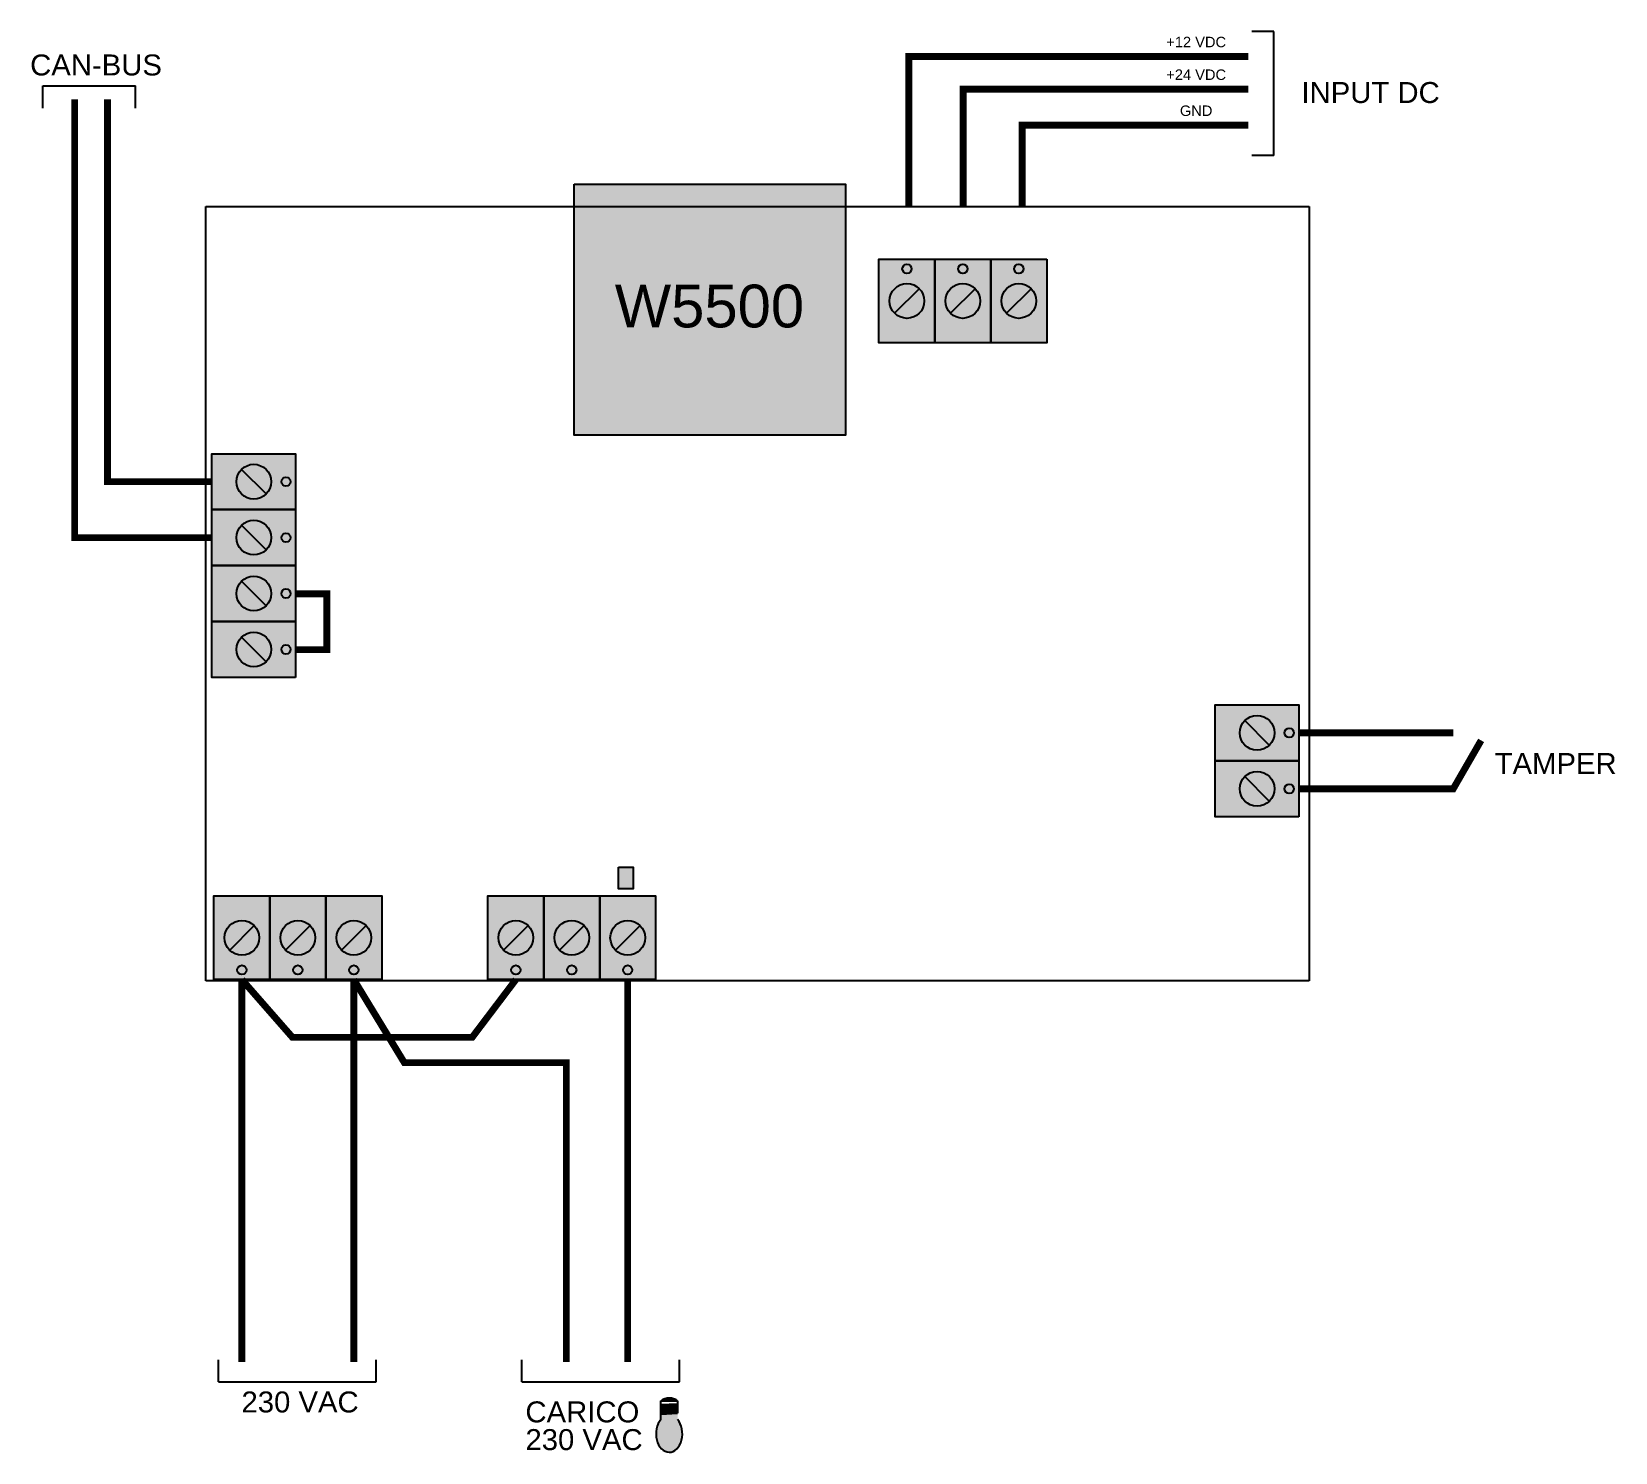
# Model space of a CAD drawing. Header units: millimetres. Extents: x 1880.3 to 1898.8, y 1989.1 to 2005.7.
import ezdxf

# ---------------------------------------------------------------- set-up
doc = ezdxf.new("R2010")
doc.units = ezdxf.units.MM
doc.styles.get("Standard").update_dxf_attribs({"font": 'arial.ttf'})
picture_1 = doc.add_image_def('image1.jpg', size_in_pixel=(1106, 776))

msp = doc.modelspace()

# ---------------------------------------------------------------- hatches: boundary and pattern name
at = {"true_color": 0x636466}
h = msp.add_hatch(color=251, dxfattribs=at)
h.dxf.hatch_style = 1
h.paths.add_polyline_path([(1889.785, 2003.92), (1886.613, 2003.92), (1886.613, 2003.658), (1889.785, 2003.658)])
h.paths.add_polyline_path([(1889.785, 2003.658), (1886.613, 2003.658), (1886.613, 2000.983), (1889.785, 2000.983)])
h = msp.add_hatch(color=3)
h.dxf.hatch_style = 1
h.paths.add_polyline_path([(1890.828, 2002.064), (1890.828, 2003.042), (1890.175, 2003.042), (1890.175, 2002.064)])
h.paths.add_polyline_path([(1890.299, 2002.553, -1), (1890.704, 2002.553, -1)], flags=16)
h = msp.add_hatch(color=3)
h.dxf.hatch_style = 1
h.paths.add_polyline_path([(1891.482, 2002.064), (1891.482, 2003.042), (1890.828, 2003.042), (1890.828, 2002.064)])
h.paths.add_polyline_path([(1890.953, 2002.553, -1), (1891.358, 2002.553, -1)], flags=16)
h = msp.add_hatch(color=3)
h.dxf.hatch_style = 1
h.paths.add_polyline_path([(1892.136, 2002.064), (1892.136, 2003.042), (1891.482, 2003.042), (1891.482, 2002.064)])
h.paths.add_polyline_path([(1891.607, 2002.553, -1), (1892.012, 2002.553, -1)], flags=16)
h = msp.add_hatch(color=251, dxfattribs=at)
h.dxf.hatch_style = 1
h.paths.add_polyline_path([(1890.645, 2002.696), (1890.358, 2002.41, 0.198912), (1890.502, 2002.35, 0.668179)])
h.paths.add_polyline_path([(1890.645, 2002.696, 0.198912), (1890.502, 2002.756, 0.668179), (1890.358, 2002.41)])
h = msp.add_hatch(color=251, dxfattribs=at)
h.dxf.hatch_style = 1
h.paths.add_polyline_path([(1891.299, 2002.696), (1891.012, 2002.41, 0.198912), (1891.155, 2002.35, 0.668179)])
h.paths.add_polyline_path([(1891.299, 2002.696, 0.198912), (1891.155, 2002.756, 0.668179), (1891.012, 2002.41)])
h = msp.add_hatch(color=251, dxfattribs=at)
h.dxf.hatch_style = 1
h.paths.add_polyline_path([(1891.953, 2002.696), (1891.666, 2002.41, 0.198912), (1891.809, 2002.35, 0.668179)])
h.paths.add_polyline_path([(1891.953, 2002.696, 0.198912), (1891.809, 2002.756, 0.668179), (1891.666, 2002.41)])
h = msp.add_hatch(color=3)
h.dxf.hatch_style = 1
h.paths.add_polyline_path([(1882.378, 2000.114), (1883.357, 2000.114), (1883.357, 2000.768), (1882.378, 2000.768)])
h.paths.add_polyline_path([(1882.665, 2000.441, -1), (1883.07, 2000.441, -1)], flags=16)
h = msp.add_hatch(color=251, dxfattribs=at)
h.dxf.hatch_style = 1
h.paths.add_polyline_path([(1883.011, 2000.298), (1882.724, 2000.584, 0.198912), (1882.665, 2000.441, 0.668179)])
h.paths.add_polyline_path([(1883.011, 2000.298, 0.198912), (1883.07, 2000.441, 0.668179), (1882.724, 2000.584)])
h = msp.add_hatch(color=3)
h.dxf.hatch_style = 1
h.paths.add_polyline_path([(1882.378, 1999.46), (1883.357, 1999.46), (1883.357, 2000.114), (1882.378, 2000.114)])
h.paths.add_polyline_path([(1882.665, 1999.787, -1), (1883.07, 1999.787, -1)], flags=16)
h = msp.add_hatch(color=251, dxfattribs=at)
h.dxf.hatch_style = 1
h.paths.add_polyline_path([(1883.011, 1999.644), (1882.724, 1999.931, 0.198912), (1882.665, 1999.787, 0.668179)])
h.paths.add_polyline_path([(1883.011, 1999.644, 0.198912), (1883.07, 1999.787, 0.668179), (1882.724, 1999.931)])
h = msp.add_hatch(color=3)
h.dxf.hatch_style = 1
h.paths.add_polyline_path([(1882.378, 1998.807), (1883.357, 1998.807), (1883.357, 1999.46), (1882.378, 1999.46)])
h.paths.add_polyline_path([(1882.665, 1999.133, -1), (1883.07, 1999.133, -1)], flags=16)
h = msp.add_hatch(color=251, dxfattribs=at)
h.dxf.hatch_style = 1
h.paths.add_polyline_path([(1883.011, 1998.99), (1882.724, 1999.277, 0.198912), (1882.665, 1999.133, 0.668179)])
h.paths.add_polyline_path([(1883.011, 1998.99, 0.198912), (1883.07, 1999.133, 0.668179), (1882.724, 1999.277)])
h = msp.add_hatch(color=3)
h.dxf.hatch_style = 1
h.paths.add_polyline_path([(1882.378, 1998.153), (1883.357, 1998.153), (1883.357, 1998.807), (1882.378, 1998.807)])
h.paths.add_polyline_path([(1882.665, 1998.48, -1), (1883.07, 1998.48, -1)], flags=16)
h = msp.add_hatch(color=251, dxfattribs=at)
h.dxf.hatch_style = 1
h.paths.add_polyline_path([(1883.011, 1998.336), (1882.724, 1998.623, 0.198912), (1882.665, 1998.48, 0.668179)])
h.paths.add_polyline_path([(1883.011, 1998.336, 0.198912), (1883.07, 1998.48, 0.668179), (1882.724, 1998.623)])
h = msp.add_hatch(color=3)
h.dxf.hatch_style = 1
h.paths.add_polyline_path([(1894.104, 1997.178), (1895.083, 1997.178), (1895.083, 1997.832), (1894.104, 1997.832)])
h.paths.add_polyline_path([(1894.391, 1997.505, -1), (1894.796, 1997.505, -1)], flags=16)
h = msp.add_hatch(color=251, dxfattribs=at)
h.dxf.hatch_style = 1
h.paths.add_polyline_path([(1894.737, 1997.361), (1894.45, 1997.648, 0.198912), (1894.391, 1997.505, 0.668179)])
h.paths.add_polyline_path([(1894.737, 1997.361, 0.198912), (1894.796, 1997.505, 0.668179), (1894.45, 1997.648)])
h = msp.add_hatch(color=3)
h.dxf.hatch_style = 1
h.paths.add_polyline_path([(1894.104, 1996.524), (1895.083, 1996.524), (1895.083, 1997.178), (1894.104, 1997.178)])
h.paths.add_polyline_path([(1894.391, 1996.851, -1), (1894.796, 1996.851, -1)], flags=16)
h = msp.add_hatch(color=251, dxfattribs=at)
h.dxf.hatch_style = 1
h.paths.add_polyline_path([(1894.737, 1996.707), (1894.45, 1996.994, 0.198912), (1894.391, 1996.851, 0.668179)])
h.paths.add_polyline_path([(1894.737, 1996.707, 0.198912), (1894.796, 1996.851, 0.668179), (1894.45, 1996.994)])
at = {"true_color": 0x136734}
h = msp.add_hatch(color=116, dxfattribs=at)
h.dxf.hatch_style = 1
h.paths.add_polyline_path([(1887.13, 1995.681), (1887.302, 1995.681), (1887.302, 1995.936), (1887.13, 1995.936)])
h = msp.add_hatch(color=3)
h.dxf.hatch_style = 1
h.paths.add_polyline_path([(1882.402, 1995.6), (1882.402, 1994.621), (1883.056, 1994.621), (1883.056, 1995.6)])
h.paths.add_polyline_path([(1882.932, 1995.11, -1), (1882.527, 1995.11, -1)], flags=16)
h = msp.add_hatch(color=3)
h.dxf.hatch_style = 1
h.paths.add_polyline_path([(1883.056, 1995.6), (1883.056, 1994.621), (1883.71, 1994.621), (1883.71, 1995.6)])
h.paths.add_polyline_path([(1883.586, 1995.11, -1), (1883.181, 1995.11, -1)], flags=16)
h = msp.add_hatch(color=3)
h.dxf.hatch_style = 1
h.paths.add_polyline_path([(1883.71, 1995.6), (1883.71, 1994.621), (1884.364, 1994.621), (1884.364, 1995.6)])
h.paths.add_polyline_path([(1884.24, 1995.11, -1), (1883.834, 1995.11, -1)], flags=16)
h = msp.add_hatch(color=3)
h.dxf.hatch_style = 1
h.paths.add_polyline_path([(1885.604, 1995.6), (1885.604, 1994.621), (1886.258, 1994.621), (1886.258, 1995.6)])
h.paths.add_polyline_path([(1886.133, 1995.11, -1), (1885.728, 1995.11, -1)], flags=16)
h = msp.add_hatch(color=3)
h.dxf.hatch_style = 1
h.paths.add_polyline_path([(1886.258, 1995.6), (1886.258, 1994.621), (1886.911, 1994.621), (1886.911, 1995.6)])
h.paths.add_polyline_path([(1886.787, 1995.11, -1), (1886.382, 1995.11, -1)], flags=16)
h = msp.add_hatch(color=3)
h.dxf.hatch_style = 1
h.paths.add_polyline_path([(1886.911, 1995.6), (1886.911, 1994.621), (1887.565, 1994.621), (1887.565, 1995.6)])
h.paths.add_polyline_path([(1887.441, 1995.11, -1), (1887.036, 1995.11, -1)], flags=16)
at = {"true_color": 0x636466}
h = msp.add_hatch(color=251, dxfattribs=at)
h.dxf.hatch_style = 1
h.paths.add_polyline_path([(1882.586, 1994.967), (1882.873, 1995.254, 0.198912), (1882.729, 1995.313, 0.668179)])
h.paths.add_polyline_path([(1882.586, 1994.967, 0.198912), (1882.729, 1994.908, 0.668179), (1882.873, 1995.254)])
h = msp.add_hatch(color=251, dxfattribs=at)
h.dxf.hatch_style = 1
h.paths.add_polyline_path([(1883.24, 1994.967), (1883.526, 1995.254, 0.198912), (1883.383, 1995.313, 0.668179)])
h.paths.add_polyline_path([(1883.24, 1994.967, 0.198912), (1883.383, 1994.908, 0.668179), (1883.526, 1995.254)])
h = msp.add_hatch(color=251, dxfattribs=at)
h.dxf.hatch_style = 1
h.paths.add_polyline_path([(1883.894, 1994.967), (1884.18, 1995.254, 0.198912), (1884.037, 1995.313, 0.668179)])
h.paths.add_polyline_path([(1883.894, 1994.967, 0.198912), (1884.037, 1994.908, 0.668179), (1884.18, 1995.254)])
h = msp.add_hatch(color=251, dxfattribs=at)
h.dxf.hatch_style = 1
h.paths.add_polyline_path([(1885.787, 1994.967), (1886.074, 1995.254, 0.198912), (1885.931, 1995.313, 0.668179)])
h.paths.add_polyline_path([(1885.787, 1994.967, 0.198912), (1885.931, 1994.908, 0.668179), (1886.074, 1995.254)])
h = msp.add_hatch(color=251, dxfattribs=at)
h.dxf.hatch_style = 1
h.paths.add_polyline_path([(1886.441, 1994.967), (1886.728, 1995.254, 0.198912), (1886.584, 1995.313, 0.668179)])
h.paths.add_polyline_path([(1886.441, 1994.967, 0.198912), (1886.584, 1994.908, 0.668179), (1886.728, 1995.254)])
h = msp.add_hatch(color=251, dxfattribs=at)
h.dxf.hatch_style = 1
h.paths.add_polyline_path([(1887.095, 1994.967), (1887.382, 1995.254, 0.198912), (1887.238, 1995.313, 0.668179)])
h.paths.add_polyline_path([(1887.095, 1994.967, 0.198912), (1887.238, 1994.908, 0.668179), (1887.382, 1995.254)])
h = msp.add_hatch(color=7)
h.dxf.hatch_style = 1
h.paths.add_polyline_path([(1887.822, 1989.698, 0.31034), (1887.626, 1989.698)])
at = {"true_color": 0xf8d731}
h = msp.add_hatch(color=40, dxfattribs=at)
h.dxf.hatch_style = 1
edge = h.paths.add_edge_path()
edge.add_ellipse((1887.723, 1989.313), major_axis=(0, 0.216), ratio=0.713411, start_angle=38.964, end_angle=320.1875)
edge.add_line((1887.822, 1989.479), (1887.822, 1989.553))
edge.add_line((1887.822, 1989.553), (1887.626, 1989.541))
edge.add_line((1887.626, 1989.541), (1887.626, 1989.481))

# ---------------------------------------------------------------- linework, layer by layer
for p, q in [((1894.791, 2005.701), (1894.533, 2005.701)), ((1894.791, 2004.253), (1894.791, 2005.701)), ((1880.404, 2004.807), (1880.404, 2005.066)), ((1880.404, 2005.066), (1881.487, 2005.066)), ((1881.487, 2004.807), (1881.487, 2005.066)), ((1894.791, 2004.253), (1894.533, 2004.253)), ((1890.645, 2002.696), (1890.358, 2002.41)), ((1891.299, 2002.696), (1891.012, 2002.41)), ((1891.953, 2002.696), (1891.666, 2002.41)), ((1883.011, 2000.298), (1882.724, 2000.584)), ((1883.011, 1999.644), (1882.724, 1999.931)), ((1883.011, 1998.99), (1882.724, 1999.277)), ((1883.011, 1998.336), (1882.724, 1998.623)), ((1894.737, 1997.361), (1894.45, 1997.648)), ((1894.737, 1996.707), (1894.45, 1996.994)), ((1882.586, 1994.967), (1882.873, 1995.254)), ((1883.24, 1994.967), (1883.526, 1995.254)), ((1883.894, 1994.967), (1884.18, 1995.254)), ((1885.787, 1994.967), (1886.074, 1995.254)), ((1886.441, 1994.967), (1886.728, 1995.254)), ((1887.095, 1994.967), (1887.382, 1995.254)), ((1882.454, 1989.919), (1882.454, 1990.177)), ((1884.298, 1989.919), (1884.298, 1990.177)), ((1886, 1989.919), (1886, 1990.177)), ((1887.844, 1989.919), (1887.844, 1990.177)), ((1882.454, 1989.919), (1884.298, 1989.919)), ((1886, 1989.919), (1887.844, 1989.919)), ((1887.626, 1989.481), (1887.626, 1989.698)), ((1887.626, 1989.698), (1887.822, 1989.698)), ((1887.626, 1989.653), (1887.822, 1989.664)), ((1887.626, 1989.634), (1887.822, 1989.645)), ((1887.626, 1989.615), (1887.822, 1989.627)), ((1887.626, 1989.597), (1887.822, 1989.608)), ((1887.822, 1989.698), (1887.822, 1989.553)), ((1887.626, 1989.578), (1887.822, 1989.59)), ((1887.626, 1989.56), (1887.822, 1989.571)), ((1887.626, 1989.541), (1887.822, 1989.553))]:
    msp.add_line(p, q)
at = {"color": 1, "const_width": 0.08}
for points in [[(1890.523, 2003.658), (1890.523, 2005.41), (1894.492, 2005.41)], [(1895.083, 1997.505), (1896.887, 1997.505)], [(1895.083, 1996.851), (1896.887, 1996.851), (1897.213, 1997.417)]]:
    msp.add_lwpolyline(points, dxfattribs=at)
at = {"color": 40, "true_color": 0xf8d731, "const_width": 0.08}
msp.add_lwpolyline([(1891.159, 2003.658), (1891.159, 2005.028), (1894.492, 2005.028)], dxfattribs=at)
at = {"color": 244, "true_color": 0x991b1e, "const_width": 0.08}
msp.add_lwpolyline([(1880.775, 2004.911), (1880.775, 1999.787), (1882.378, 1999.787)], dxfattribs=at)
at = {"color": 5, "const_width": 0.08}
for points in [[(1881.159, 2004.911), (1881.159, 2000.441), (1882.378, 2000.441)], [(1884.037, 1994.621), (1884.037, 1990.151), (1884.037, 1990.151)], [(1884.037, 1994.621), (1884.627, 1993.651), (1886.52, 1993.651), (1886.52, 1990.151), (1886.52, 1990.151)]]:
    msp.add_lwpolyline(points, dxfattribs=at)
at = {"const_width": 0.08}
for points in [[(1891.848, 2003.658), (1891.848, 2004.607), (1894.492, 2004.607)], [(1882.729, 1994.621), (1883.319, 1993.947), (1885.421, 1993.947), (1885.931, 1994.621)], [(1887.238, 1994.621), (1887.238, 1990.151)]]:
    msp.add_lwpolyline(points, dxfattribs=at)
for points in [[(1886.613, 2003.92), (1889.785, 2003.92), (1889.785, 2000.983), (1886.613, 2000.983)], [(1890.828, 2003.042), (1890.828, 2002.064), (1890.175, 2002.064), (1890.175, 2003.042)], [(1891.482, 2003.042), (1891.482, 2002.064), (1890.828, 2002.064), (1890.828, 2003.042)], [(1892.136, 2003.042), (1892.136, 2002.064), (1891.482, 2002.064), (1891.482, 2003.042)], [(1883.357, 2000.114), (1882.378, 2000.114), (1882.378, 2000.768), (1883.357, 2000.768)], [(1883.357, 1999.46), (1882.378, 1999.46), (1882.378, 2000.114), (1883.357, 2000.114)], [(1883.357, 1998.807), (1882.378, 1998.807), (1882.378, 1999.46), (1883.357, 1999.46)], [(1883.357, 1998.153), (1882.378, 1998.153), (1882.378, 1998.807), (1883.357, 1998.807)], [(1895.083, 1997.178), (1894.104, 1997.178), (1894.104, 1997.832), (1895.083, 1997.832)], [(1895.083, 1996.524), (1894.104, 1996.524), (1894.104, 1997.178), (1895.083, 1997.178)], [(1882.402, 1994.621), (1882.402, 1995.6), (1883.056, 1995.6), (1883.056, 1994.621)], [(1883.056, 1994.621), (1883.056, 1995.6), (1883.71, 1995.6), (1883.71, 1994.621)], [(1883.71, 1994.621), (1883.71, 1995.6), (1884.364, 1995.6), (1884.364, 1994.621)], [(1885.604, 1994.621), (1885.604, 1995.6), (1886.258, 1995.6), (1886.258, 1994.621)], [(1886.258, 1994.621), (1886.258, 1995.6), (1886.911, 1995.6), (1886.911, 1994.621)], [(1886.911, 1994.621), (1886.911, 1995.6), (1887.565, 1995.6), (1887.565, 1994.621)]]:
    msp.add_lwpolyline(points, close=True)
at = {"color": 6}
for points in [[(1883.357, 1999.131, 0.08, 0.08, 0), (1883.722, 1999.131, 0.03, 0.03, 0)], [(1883.722, 1999.171, 0.08, 0.08, 0), (1883.722, 1998.437, 0.03, 0.03, 0)], [(1883.357, 1998.478, 0.08, 0.08, 0), (1883.722, 1998.478, 0.03, 0.03, 0)]]:
    msp.add_lwpolyline(points, format="xyseb", dxfattribs=at)
at = {"color": 116, "true_color": 0x136734}
msp.add_lwpolyline([(1887.13, 1995.936), (1887.302, 1995.936), (1887.302, 1995.681), (1887.13, 1995.681)], close=True, dxfattribs=at)
at = {"color": 7, "const_width": 0.08}
msp.add_lwpolyline([(1882.729, 1994.621), (1882.729, 1990.151), (1882.729, 1990.151)], dxfattribs=at)
at = {"color": 251, "true_color": 0x636466}
for centre in [(1890.502, 2002.929), (1891.155, 2002.929), (1891.809, 2002.929), (1883.244, 2000.441), (1883.244, 1999.787), (1883.244, 1999.133), (1883.244, 1998.48), (1894.97, 1997.505), (1894.97, 1996.851), (1882.729, 1994.734), (1883.383, 1994.734), (1884.037, 1994.734), (1885.931, 1994.734), (1886.584, 1994.734), (1887.238, 1994.734)]:
    msp.add_circle(centre, 0.054, dxfattribs=at)
for centre in [(1890.502, 2002.553), (1891.155, 2002.553), (1891.809, 2002.553), (1882.868, 2000.441), (1882.868, 1999.787), (1882.868, 1999.133), (1882.868, 1998.48), (1894.594, 1997.505), (1894.594, 1996.851), (1882.729, 1995.11), (1883.383, 1995.11), (1884.037, 1995.11), (1885.931, 1995.11), (1886.584, 1995.11), (1887.238, 1995.11)]:
    msp.add_circle(centre, 0.203)
msp.add_arc((1887.724, 1989.556), 0.173, 55.5176, 124.4824)
msp.add_ellipse((1887.723, 1989.313), major_axis=(0, 0.216), ratio=0.713411, start_param=0.68005, end_param=5.588326)

# ---------------------------------------------------------------- texts
at = {"attachment_point": 1}
for s, width, gutter_width, insert, char_height in [('+12 VDC', 0.85413, 0.612, (1893.533, 2005.641), 0.1225), ('CAN-BUS', 0.20357, 1.225, (1880.254, 2005.434), 0.245), ('+24 VDC', 0.85413, 0.612, (1893.533, 2005.259), 0.1225), ('INPUT DC', 1.70826, 1.225, (1895.113, 2005.112), 0.245), ('GND', 0.85413, 0.612, (1893.692, 2004.838), 0.1225), ('W5500', 0.41545, 2.5, (1887.087, 2002.744), 0.5), ('TAMPER', 1.70826, 1.225, (1897.371, 1997.269), 0.245), ('230 VAC', 1.70826, 1.225, (1882.724, 1989.807), 0.245), ('CARICO', 1.70826, 1.225, (1886.043, 1989.691), 0.245), ('230 VAC', 1.70826, 1.225, (1886.043, 1989.367), 0.245)]:
    msp.add_mtext_dynamic_manual_height_columns(s, width=width, gutter_width=gutter_width, heights=[0], dxfattribs=dict(at, insert=insert, char_height=char_height))

# ---------------------------------------------------------------- pictures from other files: only their frames are drawn
image = msp.add_image(picture_1, insert=(1882.306, 1994.607), size_in_units=(12.899, 9.05))
image.dxf.flags = 7

doc.saveas('drawing.dxf')
